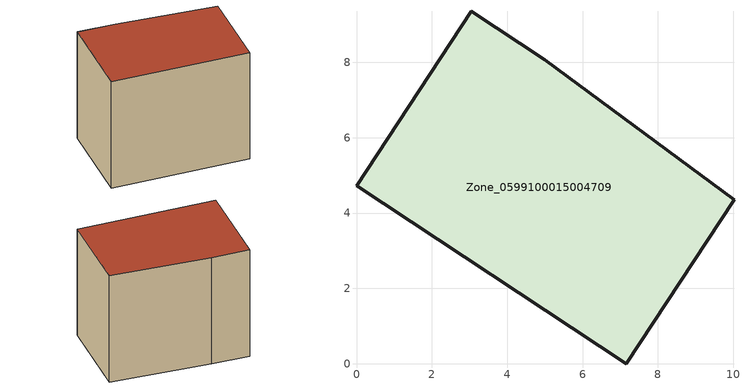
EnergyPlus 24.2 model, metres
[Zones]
Zone_0599100015004709
 floor ground (C_G): 7.17,0 0,4.72 3.04,9.36 4.99,8.07 10.02,4.35 z0.93
 wall outside (C_F): 0,4.72 7.17,0 10.02,4.35 4.99,8.07 3.04,9.36 0,4.72 z0.93:8.36
 roof outside (C_R): 10.02,4.35 4.99,8.07 3.04,9.36 0,4.72 7.17,0 z8.36
[BUILDING]
Pand.0599100015004709: North Axis=0; Terrain=City; Loads Convergence Tolerance Value=0.04; Temperature Convergence Tolerance Value=0.4; Solar Distribution=FullExterior; Maximum Number of Warmup Days=25; Minimum Number of Warmup Days=1
[Site:Location]
Rotterdam.The.Hague.AP_ZH_NLD Design_Conditions: Latitude=51.96; Longitude=4.45; Time Zone=1; Elevation=-4.5
[SITE:GROUNDTEMPERATURE:BUILDINGSURFACE]
18, 18, 18, 18, 18, 18, 18, 18, 18, 18, 18, 18
[MATERIAL] Thermal Absorptance=0.9; Solar Absorptance=0.7; Visible Absorptance=0.7
Name | Roughness | Thickness | Conductivity | Density | Specific Heat
G.TI.1975-1991 | MediumSmooth | 0.15 | 0.288461 | 540 | 1210
F.TI.1975-1991 | Rough | 0.3 | 0.230769 | 1920 | 840
R.TI.1975-1991 | MediumRough | 0.2 | 0.153846 | 1500 | 1000
[CONSTRUCTION]
C_G: G.TI.1975-1991
C_F: F.TI.1975-1991
C_R: R.TI.1975-1991
[ZONE]
Zone_0599100015004709: Type=1; Multiplier=1; Ceiling Height=Autocalculate; Volume=Autocalculate; Floor Area=autocalculate; Part of Total Floor Area=Yes
[ZONEINFILTRATION:DESIGNFLOWRATE]
Infil_Zone_0599100015004709: Zone or ZoneList or Space or SpaceList=Zone_0599100015004709; Schedule=AlwaysOn; Design Flow Rate Calculation Method=Flow/Area; Flow Rate per Floor Area=0.003; Constant Term Coefficient=1; Temperature Term Coefficient=0; Velocity Term Coefficient=0; Velocity Squared Term Coefficient=0
[HVACTEMPLATE:ZONE:IDEALLOADSAIRSYSTEM]
Zone_0599100015004709: Maximum Heating Supply Air Temperature=50; Minimum Cooling Supply Air Temperature=13; Maximum Heating Supply Air Humidity Ratio=0.0156; Minimum Cooling Supply Air Humidity Ratio=0.0077; Heating Limit=NoLimit; Cooling Limit=NoLimit; Dehumidification Control Type=ConstantSensibleHeatRatio; Cooling Sensible Heat Ratio=0.7; Dehumidification Setpoint=60; Humidification Control Type=None; Humidification Setpoint=30; Outdoor Air Method=None; Outdoor Air Flow Rate per Person=0.00944; Outdoor Air Flow Rate per Zone Floor Area=0; Outdoor Air Flow Rate per Zone=0; Demand Controlled Ventilation Type=None; Outdoor Air Economizer Type=NoEconomizer; Heat Recovery Type=None; Sensible Heat Recovery Effectiveness=0.7; Latent Heat Recovery Effectiveness=0.65
[ZONECONTROL:THERMOSTAT]
ThermostatControl_Zone_0599100015004709: Zone or ZoneList=Zone_0599100015004709; Control Type Schedule=DualSetpointControlType; Control 1=Thermostat_Zone_0599100015004709; Temperature Difference Between Cutout And Setpoint=0
[THERMOSTATSETPOINT:DUALSETPOINT]
Thermostat_Zone_0599100015004709: Heating Setpoint Temperature Schedule=HeatingSetpoint_Zone_0599100015004709; Cooling Setpoint Temperature Schedule=CoolingSetpoint_Zone_0599100015004709
[SCHEDULE:COMPACT]
HeatingSetpoint_Zone_0599100015004709: Through: 12/31, For: AllDays, Until: 24:00, 21
CoolingSetpoint_Zone_0599100015004709: Through: 12/31, For: AllDays, Until: 24:00, 24
DualSetpointControlType: Through: 12/31, For: AllDays, Until: 24:00, 4
AlwaysOn: Through: 12/31, For: AllDays, Until: 24:00, 1
